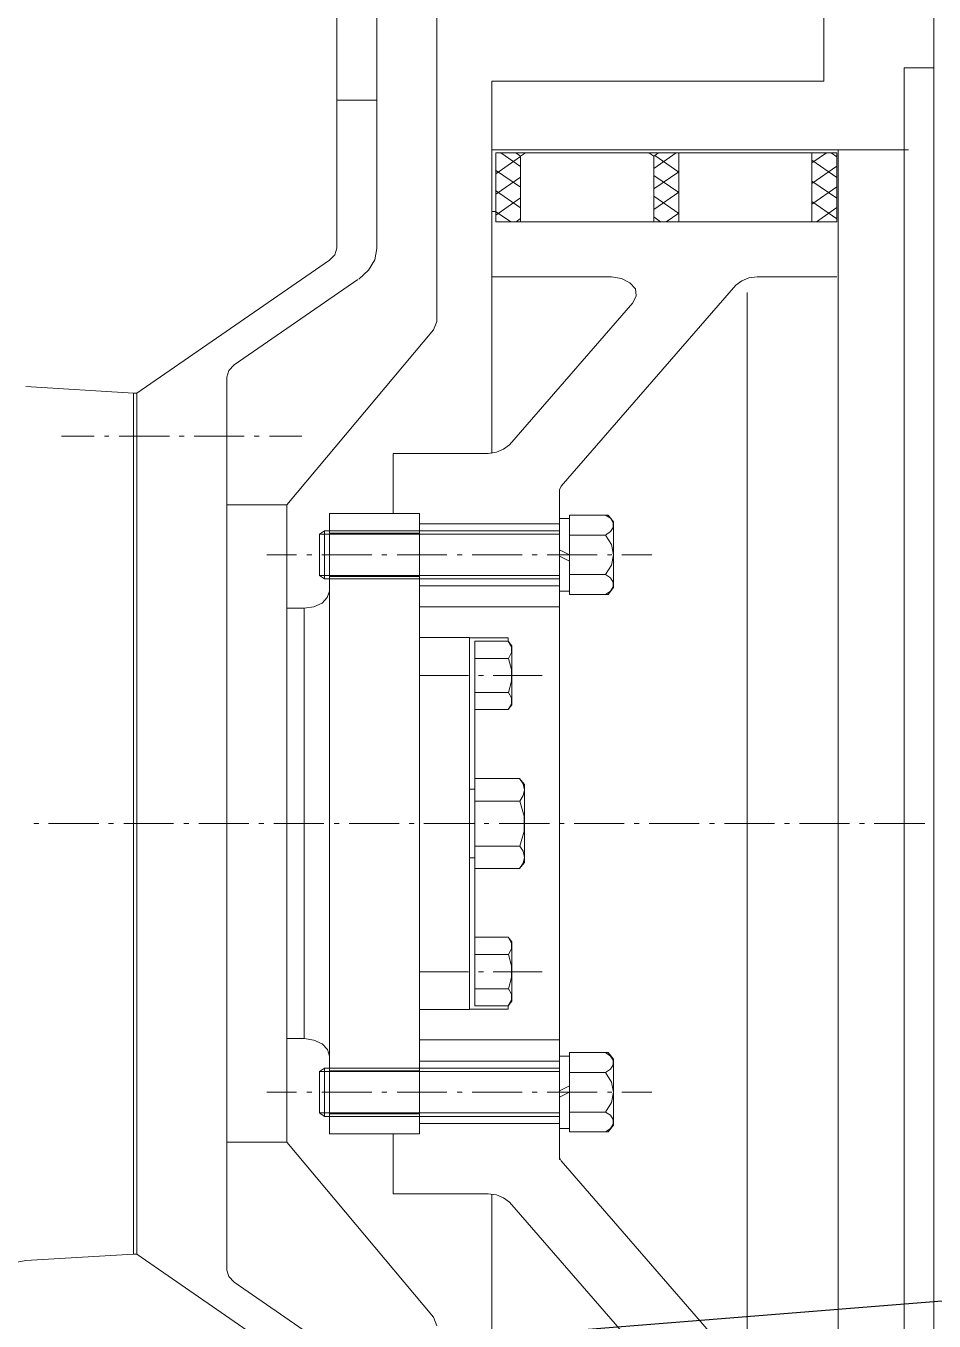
# Model space of a CAD drawing. Header units: inches. Extents: x 16065 to 240872, y 14603 to 37076.
# Drawn here: x 30473 to 30715.2, y 19001.5 to 19347 of the extents above; entities that cross this region are included whole.
import ezdxf

# ---------------------------------------------------------------- set-up
doc = ezdxf.new("R2010")
doc.units = ezdxf.units.IN
doc.header["$MEASUREMENT"] = 0
doc.layers.add('1', color=3, linetype='Continuous')
doc.layers.add('Dim', color=6, linetype='Continuous', lineweight=13)

# ---------------------------------------------------------------- blocks, each defined once
blk = doc.blocks.new('5')
at = {"layer": '1', "lineweight": 13}
for p, q in [((225.07806, -21.77827), (225.07806, -21.89603)), ((225.08772, -21.77827), (225.08772, -21.89617)), ((225.10229, -21.91381), (225.10229, -21.79249)), ((225.19613, -21.80964), (225.19613, -21.85556)), ((225.2228, -21.83568), (225.2228, -22.23546)), ((225.21558, -21.85234), (225.21558, -22.21879)), ((225.21558, -21.85235), (225.2228, -21.85235)), ((225.11562, -21.85556), (225.11562, -21.94582)), ((225.19613, -21.85556), (225.11562, -21.85556)), ((225.07806, -21.86018), (225.08773, -21.86018)), ((225.21661, -21.87223), (225.11561, -21.87223)), ((225.11655, -21.87293), (225.11655, -21.88966)), ((225.11655, -21.87293), (225.1993, -21.87293)), ((225.11655, -21.87804), (225.12254, -21.87384)), ((225.12254, -21.87629), (225.11776, -21.87293)), ((225.12142, -21.87293), (225.12255, -21.87377)), ((225.12375, -21.87293), (225.12254, -21.87377)), ((225.12254, -21.87377), (225.12254, -21.88966)), ((225.1537, -21.87293), (225.15492, -21.87377)), ((225.15492, -21.87671), (225.16031, -21.87293)), ((225.15492, -21.87377), (225.15603, -21.87293)), ((225.15492, -21.87377), (225.15492, -21.88966)), ((225.16092, -21.87762), (225.15511, -21.87363)), ((225.16092, -21.87293), (225.16092, -21.88966)), ((225.19319, -21.87538), (225.19675, -21.87293)), ((225.19319, -21.87293), (225.19319, -21.88966)), ((225.1993, -21.87391), (225.19787, -21.87293)), ((225.1993, -21.87293), (225.1993, -21.88966)), ((225.1996, -21.87223), (225.1996, -22.1989)), ((225.12254, -21.88126), (225.11654, -21.87713)), ((225.15492, -21.88168), (225.16093, -21.87755)), ((225.1993, -21.87895), (225.19319, -21.87475)), ((225.19319, -21.88035), (225.19929, -21.87622)), ((225.11655, -21.88301), (225.12254, -21.87888)), ((225.16092, -21.88259), (225.15492, -21.87846)), ((225.1993, -21.88392), (225.19319, -21.87979)), ((225.12254, -21.8863), (225.11654, -21.8821)), ((225.11655, -21.88805), (225.12254, -21.88385)), ((225.15492, -21.88672), (225.16093, -21.88252)), ((225.16092, -21.88763), (225.15492, -21.88343)), ((225.19319, -21.88539), (225.19929, -21.88119)), ((225.1993, -21.88896), (225.19319, -21.88476)), ((225.19432, -21.88966), (225.1993, -21.88623)), ((225.11655, -21.88714), (225.11562, -21.88714)), ((225.1202, -21.88966), (225.11654, -21.88714)), ((225.1993, -21.88966), (225.11655, -21.88966)), ((225.12153, -21.88966), (225.12254, -21.88889)), ((225.15653, -21.88966), (225.15492, -21.88847)), ((225.15786, -21.88966), (225.16092, -21.88756)), ((225.07806, -21.89603), (225.07754, -21.89764)), ((225.08772, -21.89617), (225.08723, -21.8989)), ((225.0295, -21.93118), (225.07623, -21.89898)), ((225.07754, -21.89764), (225.07623, -21.89898)), ((225.08723, -21.8989), (225.08569, -21.90142)), ((225.08569, -21.90142), (225.08336, -21.9036)), ((225.05312, -21.92432), (225.08314, -21.90366)), ((225.11562, -21.90303), (225.14463, -21.90303)), ((225.13241, -21.95373), (225.17476, -21.90507)), ((225.14463, -21.90303), (225.14707, -21.90338)), ((225.14707, -21.90338), (225.1491, -21.90443)), ((225.1491, -21.90443), (225.15043, -21.90591)), ((225.15043, -21.90591), (225.15064, -21.90766)), ((225.17476, -21.90507), (225.1762, -21.90395)), ((225.1762, -21.90395), (225.17792, -21.90325)), ((225.17792, -21.90325), (225.17995, -21.90303)), ((225.17995, -21.90303), (225.1993, -21.90303)), ((225.15064, -21.90766), (225.14982, -21.90934)), ((225.17753, -21.90681), (225.17753, -22.16552)), ((225.14982, -21.90934), (225.11989, -21.94378)), ((225.10229, -21.91381), (225.10147, -21.91584)), ((225.06594, -21.95827), (225.10146, -21.91584)), ((225.0518, -21.92572), (225.05312, -21.92432)), ((225.05139, -21.92733), (225.0518, -21.92572)), ((225.05139, -22.14381), (225.05139, -21.92733)), ((225.02869, -21.93118), (225.00263, -21.92957)), ((225.0295, -21.93118), (225.02869, -21.93118)), ((225.02869, -21.93118), (225.02869, -22.13996)), ((225.0295, -21.93118), (225.0295, -22.13996)), ((225.01128, -21.94161), (225.01921, -21.94161)), ((225.02167, -21.94161), (225.02278, -21.94161)), ((225.02522, -21.94161), (225.03745, -21.94161)), ((225.03978, -21.94161), (225.04101, -21.94161)), ((225.04345, -21.94161), (225.05556, -21.94161)), ((225.05799, -21.94161), (225.05923, -21.94161)), ((225.06168, -21.94161), (225.06951, -21.94161)), ((225.0917, -21.96038), (225.0917, -21.94581)), ((225.0917, -21.94582), (225.11471, -21.94582)), ((225.11675, -21.94553), (225.11472, -21.94582)), ((225.11847, -21.94483), (225.11675, -21.94553)), ((225.11989, -21.94378), (225.11847, -21.94483)), ((225.13202, -21.95463), (225.13241, -21.95373)), ((225.13202, -22.11699), (225.13202, -21.95464)), ((225.05138, -21.95827), (225.06594, -21.95827)), ((225.06594, -22.11279), (225.06594, -21.95827)), ((225.07623, -22.11076), (225.07623, -21.96037)), ((225.09811, -21.96038), (225.07624, -21.96038)), ((225.09811, -22.11076), (225.09811, -21.96037)), ((225.13445, -21.96163), (225.13201, -21.96163)), ((225.13445, -21.9608), (225.13445, -21.98004)), ((225.14381, -21.9608), (225.13445, -21.9608)), ((225.1432, -21.9608), (225.14441, -21.96156)), ((225.14514, -21.9624), (225.14381, -21.9608)), ((225.14441, -21.96156), (225.14504, -21.96262)), ((225.14514, -21.9624), (225.14514, -21.97836)), ((225.07379, -21.96541), (225.07379, -21.97543)), ((225.13202, -21.96541), (225.07379, -21.96541)), ((225.07501, -21.96458), (225.0738, -21.96542)), ((225.07501, -21.97627), (225.07501, -21.96458)), ((225.13202, -21.96458), (225.07501, -21.96458)), ((225.07623, -21.96458), (225.0981, -21.96458)), ((225.07623, -21.9652), (225.0981, -21.9652)), ((225.13202, -21.96289), (225.09811, -21.96289)), ((225.13444, -21.96562), (225.1432, -21.96562)), ((225.14441, -21.96478), (225.1432, -21.96562)), ((225.1432, -21.96562), (225.14463, -21.96793)), ((225.14504, -21.96381), (225.14441, -21.96478)), ((225.14504, -21.96262), (225.14504, -21.96381)), ((225.14463, -21.96793), (225.14514, -21.97039)), ((225.06828, -21.97039), (225.06107, -21.97039)), ((225.07195, -21.97039), (225.07073, -21.97039)), ((225.08651, -21.97039), (225.07441, -21.97039)), ((225.09016, -21.97039), (225.08895, -21.97039)), ((225.10473, -21.97039), (225.09262, -21.97039)), ((225.10838, -21.97039), (225.10717, -21.97039)), ((225.12294, -21.97039), (225.11084, -21.97039)), ((225.12662, -21.97039), (225.1254, -21.97039)), ((225.14116, -21.97039), (225.12906, -21.97039)), ((225.13445, -21.97039), (225.13201, -21.9692)), ((225.13445, -21.97193), (225.13201, -21.97074)), ((225.14475, -21.97039), (225.14362, -21.97039)), ((225.14514, -21.97039), (225.14463, -21.9729)), ((225.1544, -21.97039), (225.14717, -21.97039)), ((225.14463, -21.9729), (225.1432, -21.97521)), ((225.07379, -21.97543), (225.075, -21.97627)), ((225.13202, -21.97543), (225.07379, -21.97543)), ((225.13202, -21.97627), (225.07501, -21.97627)), ((225.07623, -21.97563), (225.0981, -21.97563)), ((225.07623, -21.97627), (225.0981, -21.97627)), ((225.13202, -21.97795), (225.09811, -21.97795)), ((225.13444, -21.97522), (225.1432, -21.97522)), ((225.1432, -21.97522), (225.14441, -21.97598)), ((225.14441, -21.97598), (225.14504, -21.97704)), ((225.14504, -21.97816), (225.14441, -21.9792)), ((225.14504, -21.97704), (225.14504, -21.97816)), ((225.07572, -21.98075), (225.0745, -21.98215)), ((225.07623, -21.97921), (225.07572, -21.98075)), ((225.13445, -21.97921), (225.13201, -21.97921)), ((225.14381, -21.98004), (225.13445, -21.98004)), ((225.14441, -21.9792), (225.1432, -21.98004)), ((225.14514, -21.97836), (225.14381, -21.98004)), ((225.06594, -21.98334), (225.07011, -21.98334)), ((225.07246, -21.98306), (225.07011, -21.98334)), ((225.07011, -21.98334), (225.07011, -22.08772)), ((225.0745, -21.98215), (225.07246, -21.98306)), ((225.09811, -21.98306), (225.13202, -21.98306)), ((225.11022, -21.99048), (225.09811, -21.99048)), ((225.11022, -21.99047), (225.11022, -22.08066)), ((225.11959, -21.99054), (225.11023, -21.99054)), ((225.11959, -21.99132), (225.11959, -21.99054)), ((225.11145, -21.99132), (225.11959, -21.99132)), ((225.11145, -21.99133), (225.11145, -22.07974)), ((225.1205, -21.99244), (225.11959, -21.99132)), ((225.11959, -21.99132), (225.12041, -21.99272)), ((225.12041, -21.99272), (225.12041, -21.99413)), ((225.1205, -21.99244), (225.1205, -22.00679)), ((225.11968, -21.99552), (225.11145, -21.99552)), ((225.12041, -21.99413), (225.11968, -21.99552)), ((225.11968, -21.99552), (225.1204, -21.99825)), ((225.09811, -21.99965), (225.10993, -21.99965)), ((225.11236, -21.99965), (225.11358, -21.99965)), ((225.11592, -21.99965), (225.12784, -21.99965)), ((225.1204, -21.99825), (225.1204, -22.00104)), ((225.1204, -22.00104), (225.11968, -22.00378)), ((225.11145, -22.00378), (225.11968, -22.00378)), ((225.11968, -22.00378), (225.1204, -22.00511)), ((225.1204, -22.00511), (225.1204, -22.00659)), ((225.11959, -22.00791), (225.11145, -22.00791)), ((225.1204, -22.00659), (225.11958, -22.00791)), ((225.1205, -22.00679), (225.11958, -22.00791)), ((225.11145, -22.02464), (225.12233, -22.02464)), ((225.12355, -22.02612), (225.12233, -22.02464)), ((225.12233, -22.02464), (225.12325, -22.02591)), ((225.11022, -22.02724), (225.11145, -22.02724)), ((225.12325, -22.02591), (225.12355, -22.02737)), ((225.12355, -22.02737), (225.12325, -22.02878)), ((225.12355, -22.02611), (225.12355, -22.04502)), ((225.11145, -22.0301), (225.12244, -22.0301)), ((225.12325, -22.02878), (225.12244, -22.0301)), ((225.12244, -22.0301), (225.12346, -22.03375)), ((225.12346, -22.03375), (225.12346, -22.03739)), ((225.00577, -22.03556), (225.00456, -22.03556)), ((225.02034, -22.03556), (225.00813, -22.03556)), ((225.0239, -22.03556), (225.02269, -22.03556)), ((225.03846, -22.03556), (225.02634, -22.03556)), ((225.04212, -22.03556), (225.0409, -22.03556)), ((225.05668, -22.03556), (225.04456, -22.03556)), ((225.06036, -22.03556), (225.05913, -22.03556)), ((225.0749, -22.03556), (225.06279, -22.03556)), ((225.07857, -22.03556), (225.07734, -22.03556)), ((225.09312, -22.03556), (225.08101, -22.03556)), ((225.09679, -22.03556), (225.09557, -22.03556)), ((225.11135, -22.03556), (225.09913, -22.03556)), ((225.1149, -22.03556), (225.11379, -22.03556)), ((225.12957, -22.03556), (225.11736, -22.03556)), ((225.12346, -22.03739), (225.12244, -22.04103)), ((225.13314, -22.03556), (225.13192, -22.03556)), ((225.14768, -22.03556), (225.13558, -22.03556)), ((225.15135, -22.03556), (225.15014, -22.03556)), ((225.16592, -22.03556), (225.15379, -22.03556)), ((225.16958, -22.03556), (225.16836, -22.03556)), ((225.18413, -22.03556), (225.17201, -22.03556)), ((225.18779, -22.03556), (225.18657, -22.03556)), ((225.20236, -22.03556), (225.19024, -22.03556)), ((225.20601, -22.03556), (225.20479, -22.03556)), ((225.22057, -22.03556), (225.20836, -22.03556)), ((225.11022, -22.0439), (225.11145, -22.0439)), ((225.11145, -22.04103), (225.12244, -22.04103)), ((225.12244, -22.04103), (225.12325, -22.04229)), ((225.12325, -22.04229), (225.12356, -22.04376)), ((225.12356, -22.04376), (225.12325, -22.04516)), ((225.12233, -22.04649), (225.11145, -22.04649)), ((225.12355, -22.04502), (225.12233, -22.04649)), ((225.12325, -22.04516), (225.12233, -22.04649)), ((225.11145, -22.06315), (225.11959, -22.06315)), ((225.1205, -22.06427), (225.11958, -22.06315)), ((225.11959, -22.06315), (225.12041, -22.06455)), ((225.12041, -22.06595), (225.11968, -22.06735)), ((225.12041, -22.06455), (225.12041, -22.06595)), ((225.1205, -22.07862), (225.1205, -22.06427)), ((225.11968, -22.06735), (225.11145, -22.06735)), ((225.11968, -22.06735), (225.1204, -22.07008)), ((225.09811, -22.07148), (225.10993, -22.07148)), ((225.11236, -22.07148), (225.11358, -22.07148)), ((225.11592, -22.07148), (225.12784, -22.07148)), ((225.1204, -22.07008), (225.1204, -22.07288)), ((225.1204, -22.07288), (225.11968, -22.07561)), ((225.11145, -22.07562), (225.11968, -22.07562)), ((225.1204, -22.07842), (225.11958, -22.07975)), ((225.11959, -22.07974), (225.1205, -22.07862)), ((225.11968, -22.07562), (225.1204, -22.07695)), ((225.1204, -22.07695), (225.1204, -22.07842)), ((225.11022, -22.08066), (225.09811, -22.08066)), ((225.11959, -22.08058), (225.11023, -22.08058)), ((225.11145, -22.07974), (225.11959, -22.07974)), ((225.11959, -22.07974), (225.11959, -22.08058)), ((225.06594, -22.08772), (225.07011, -22.08772)), ((225.07011, -22.08772), (225.07247, -22.08807)), ((225.07247, -22.08807), (225.0745, -22.08899)), ((225.09811, -22.088), (225.13202, -22.088)), ((225.0745, -22.08899), (225.07573, -22.09032)), ((225.07573, -22.09032), (225.07623, -22.09193)), ((225.13445, -22.11034), (225.13445, -22.09108)), ((225.14381, -22.09109), (225.13445, -22.09109)), ((225.1432, -22.09109), (225.14441, -22.09193)), ((225.14514, -22.09269), (225.14381, -22.09109)), ((225.13202, -22.09319), (225.09811, -22.09319)), ((225.13445, -22.09193), (225.13201, -22.09193)), ((225.14441, -22.09193), (225.14504, -22.09291)), ((225.14504, -22.0941), (225.14441, -22.09515)), ((225.14504, -22.09291), (225.14504, -22.0941)), ((225.14514, -22.10866), (225.14514, -22.09269)), ((225.07379, -22.09571), (225.075, -22.09486)), ((225.07379, -22.10572), (225.07379, -22.0957)), ((225.13202, -22.09571), (225.07379, -22.09571)), ((225.07501, -22.09487), (225.07501, -22.10656)), ((225.13202, -22.09487), (225.07501, -22.09487)), ((225.07623, -22.09487), (225.0981, -22.09487)), ((225.07623, -22.0955), (225.0981, -22.0955)), ((225.13444, -22.09592), (225.1432, -22.09592)), ((225.14441, -22.09515), (225.1432, -22.09592)), ((225.1432, -22.09592), (225.14463, -22.09823)), ((225.13445, -22.09914), (225.13201, -22.1004)), ((225.14463, -22.09823), (225.14514, -22.10068)), ((225.06828, -22.10068), (225.06107, -22.10068)), ((225.07195, -22.10068), (225.07073, -22.10068)), ((225.08651, -22.10068), (225.07441, -22.10068)), ((225.09016, -22.10068), (225.08895, -22.10068)), ((225.10473, -22.10068), (225.09262, -22.10068)), ((225.10838, -22.10068), (225.10717, -22.10068)), ((225.12294, -22.10068), (225.11084, -22.10068)), ((225.12662, -22.10068), (225.1254, -22.10068)), ((225.14116, -22.10068), (225.12906, -22.10068)), ((225.13445, -22.10068), (225.13201, -22.10194)), ((225.14463, -22.1032), (225.1432, -22.10551)), ((225.14475, -22.10068), (225.14362, -22.10068)), ((225.14514, -22.10068), (225.14463, -22.1032)), ((225.1544, -22.10068), (225.14717, -22.10068)), ((225.13202, -22.10572), (225.07379, -22.10572)), ((225.07501, -22.10656), (225.0738, -22.10572)), ((225.13202, -22.10656), (225.07501, -22.10656)), ((225.07623, -22.10592), (225.0981, -22.10592)), ((225.07623, -22.10656), (225.0981, -22.10656)), ((225.13444, -22.10551), (225.1432, -22.10551)), ((225.1432, -22.10551), (225.14441, -22.10627)), ((225.14441, -22.10627), (225.14504, -22.10733)), ((225.13202, -22.10825), (225.09811, -22.10825)), ((225.13445, -22.1095), (225.13201, -22.1095)), ((225.14441, -22.1095), (225.1432, -22.11034)), ((225.14514, -22.10866), (225.14381, -22.11034)), ((225.14504, -22.10845), (225.14441, -22.1095)), ((225.14504, -22.10733), (225.14504, -22.10845)), ((225.05138, -22.11279), (225.06594, -22.11279)), ((225.06594, -22.11279), (225.10146, -22.15522)), ((225.07624, -22.11076), (225.09811, -22.11076)), ((225.0917, -22.11076), (225.0917, -22.12532)), ((225.14381, -22.11034), (225.13445, -22.11034)), ((225.13241, -22.11734), (225.13202, -22.1165)), ((225.13212, -22.11699), (225.13202, -22.11699)), ((225.17476, -22.16607), (225.13241, -22.11734)), ((225.0917, -22.12532), (225.11471, -22.12532)), ((225.11471, -22.12532), (225.11674, -22.1256)), ((225.11562, -22.21556), (225.11562, -22.12539)), ((225.11674, -22.1256), (225.11847, -22.1263)), ((225.11847, -22.1263), (225.11989, -22.12736)), ((225.11989, -22.12735), (225.14982, -22.1618)), ((225.02869, -22.13996), (225.00263, -22.14149)), ((225.0295, -22.13996), (225.02869, -22.13996)), ((225.0295, -22.13996), (225.07623, -22.17217)), ((225.0005, -22.14191), (225.00263, -22.14149)), ((225.0518, -22.14541), (225.05139, -22.14381)), ((225.05312, -22.14674), (225.0518, -22.14541)), ((225.08314, -22.16741), (225.05312, -22.14674)), ((225.10146, -22.15522), (225.10229, -22.15732))]:
    blk.add_line(p, q, dxfattribs=at)

msp = doc.modelspace()

# ---------------------------------------------------------------- linework, layer by layer
msp.add_line((30812.45445, 19014.4681), (30466.89233, 18986.85479))
msp.add_open_spline([(19700.7453, 21216.29254), (20897.07389, 20708.05365), (22824.48941, 19850.93499), (26868.44058, 18287.01634), (30516.36333, 17530.31409), (35462.14712, 17530.31409), (39099.37122, 17545.28939), (41523.6453, 17530.19254)], degree=3, knots=[0, 0, 0, 0, 3.550687011, 7.088547091, 10.454405696, 13.763203424, 20.37636341, 20.37636341, 20.37636341, 20.37636341])

# ---------------------------------------------------------------- block references
at = {"layer": 'Dim', "xscale": 1100, "yscale": 1100, "zscale": 1100}
msp.add_blockref('5', (-217029.94002, 43373.34849), dxfattribs=at)

doc.saveas('drawing.dxf')
